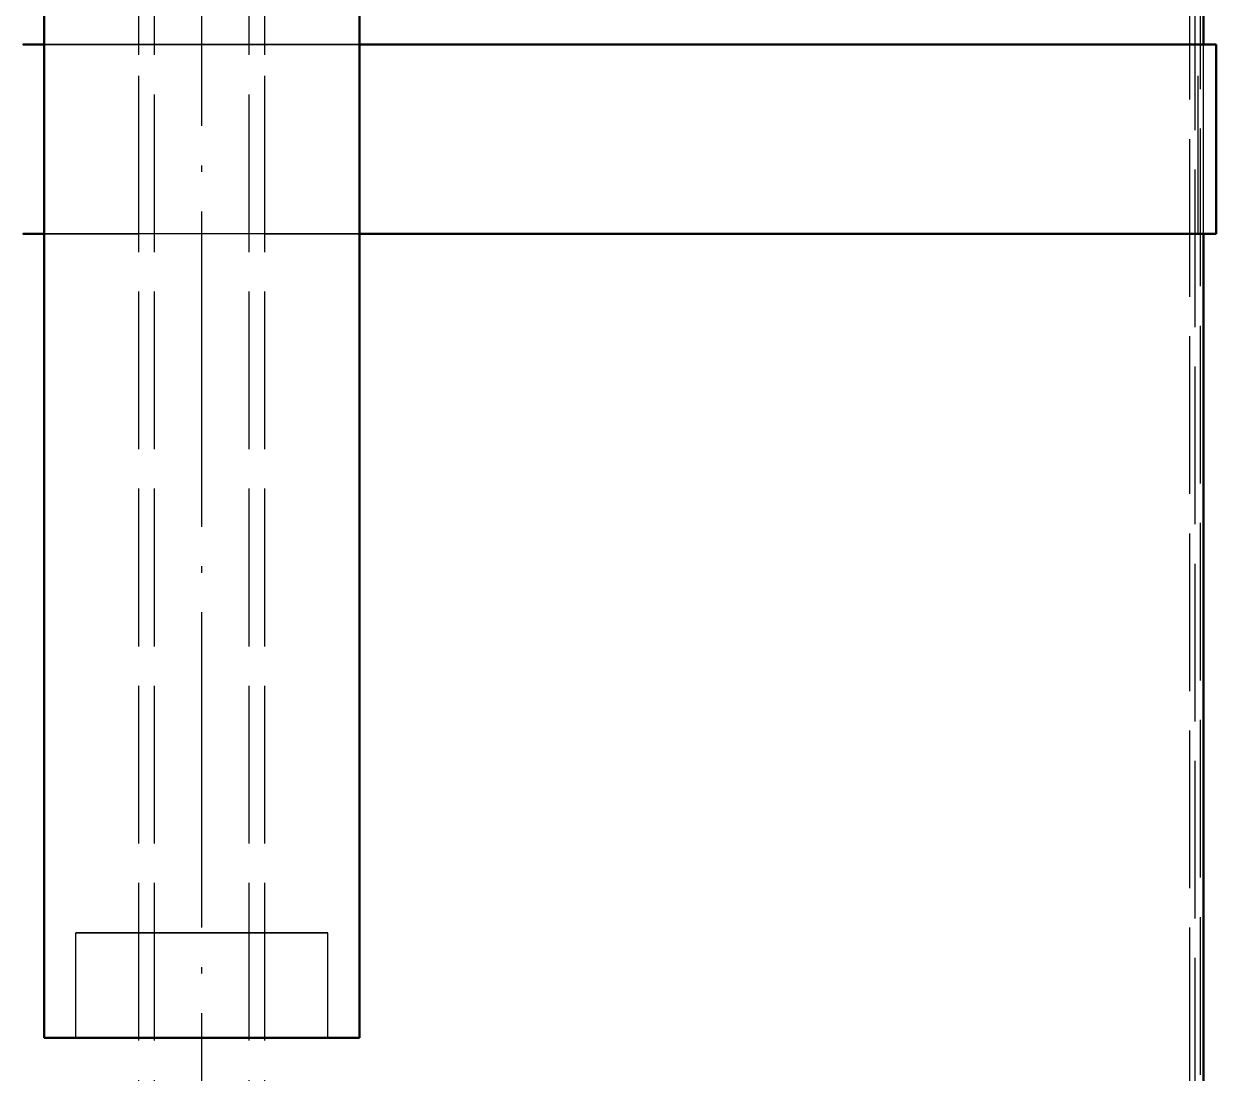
# Model space of a CAD drawing. Header units: millimetres. Extents: x 0 to 420, y 0 to 297.
# Drawn here: x 163.91 to 186.6, y 159.73 to 179.69 of the extents above; entities that cross this region are included whole.
import ezdxf

# ---------------------------------------------------------------- set-up
doc = ezdxf.new("R2010")
doc.units = ezdxf.units.MM
doc.linetypes.add('ISO02-TRAZOS', pattern=[3.75, 3, -0.75])
doc.linetypes.add('ISO04-TRAZO-PUNTO', pattern=[7.625, 6, -0.75, 0.125, -0.75])
for name, color, linetype, lineweight in [('01-VISIBLE', 7, 'CONTINUOUS', 50), ('02-OCULTA', 4, 'ISO02-TRAZOS', 25), ('03-EJE', 1, 'ISO04-TRAZO-PUNTO', 25)]:
    doc.layers.add(name, color=color, linetype=linetype, lineweight=lineweight)

msp = doc.modelspace()

# ---------------------------------------------------------------- linework, layer by layer
at = {"layer": '01-VISIBLE'}
for p, q in [((186.359, 179.3), (186.359, 232)), ((164.299, 160.4), (164.299, 198.4)), ((170.299, 160.4), (170.299, 198.4)), ((186.599, 175.7), (186.599, 179.3)), ((186.359, 137.2), (186.359, 175.7))]:
    msp.add_line(p, q, dxfattribs=at)
for points in [[(163.899, 179.3), (163.999, 179.3), (164.099, 179.3), (164.199, 179.3), (164.299, 179.3)], [(170.299, 179.3), (170.399, 179.3), (170.5, 179.3), (170.6, 179.3), (170.701, 179.3), (170.802, 179.3), (170.902, 179.3), (171.003, 179.3), (171.103, 179.3), (171.204, 179.3), (171.305, 179.3), (171.405, 179.3), (171.506, 179.3), (171.607, 179.3), (171.707, 179.3), (171.808, 179.3), (171.908, 179.3), (172.009, 179.3), (172.11, 179.3), (172.21, 179.3), (172.311, 179.3), (172.412, 179.3), (172.512, 179.3), (172.613, 179.3), (172.713, 179.3), (172.814, 179.3), (172.915, 179.3), (173.015, 179.3), (173.116, 179.3), (173.216, 179.3), (173.317, 179.3), (173.418, 179.3), (173.518, 179.3), (173.619, 179.3), (173.72, 179.3), (173.82, 179.3), (173.921, 179.3), (174.021, 179.3), (174.122, 179.3), (174.223, 179.3), (174.323, 179.3), (174.424, 179.3), (174.524, 179.3), (174.625, 179.3), (174.726, 179.3), (174.826, 179.3), (174.927, 179.3), (175.028, 179.3), (175.128, 179.3), (175.229, 179.3), (175.329, 179.3), (175.43, 179.3), (175.531, 179.3), (175.631, 179.3), (175.732, 179.3), (175.832, 179.3), (175.933, 179.3), (176.034, 179.3), (176.134, 179.3), (176.235, 179.3), (176.336, 179.3), (176.436, 179.3), (176.537, 179.3), (176.637, 179.3), (176.738, 179.3), (176.839, 179.3), (176.939, 179.3), (177.04, 179.3), (177.141, 179.3), (177.241, 179.3), (177.342, 179.3), (177.442, 179.3), (177.543, 179.3), (177.644, 179.3), (177.744, 179.3), (177.845, 179.3), (177.945, 179.3), (178.046, 179.3), (178.147, 179.3), (178.247, 179.3), (178.348, 179.3), (178.449, 179.3), (178.549, 179.3), (178.65, 179.3), (178.75, 179.3), (178.851, 179.3), (178.952, 179.3), (179.052, 179.3), (179.153, 179.3), (179.253, 179.3), (179.354, 179.3), (179.455, 179.3), (179.555, 179.3), (179.656, 179.3), (179.757, 179.3), (179.857, 179.3), (179.958, 179.3), (180.058, 179.3), (180.159, 179.3), (180.26, 179.3), (180.36, 179.3), (180.461, 179.3), (180.562, 179.3), (180.662, 179.3), (180.763, 179.3), (180.863, 179.3), (180.964, 179.3), (181.065, 179.3), (181.165, 179.3), (181.266, 179.3), (181.366, 179.3), (181.467, 179.3), (181.568, 179.3), (181.668, 179.3), (181.769, 179.3), (181.87, 179.3), (181.97, 179.3), (182.071, 179.3), (182.171, 179.3), (182.272, 179.3), (182.373, 179.3), (182.473, 179.3), (182.574, 179.3), (182.674, 179.3), (182.775, 179.3), (182.876, 179.3), (182.976, 179.3), (183.077, 179.3), (183.178, 179.3), (183.278, 179.3), (183.379, 179.3), (183.479, 179.3), (183.58, 179.3), (183.681, 179.3), (183.781, 179.3), (183.882, 179.3), (183.982, 179.3), (184.083, 179.3), (184.184, 179.3), (184.284, 179.3), (184.385, 179.3), (184.486, 179.3), (184.586, 179.3), (184.687, 179.3), (184.787, 179.3), (184.888, 179.3), (184.989, 179.3), (185.089, 179.3), (185.19, 179.3), (185.291, 179.3), (185.391, 179.3), (185.492, 179.3), (185.592, 179.3), (185.693, 179.3), (185.794, 179.3), (185.894, 179.3), (185.995, 179.3), (186.095, 179.3), (186.196, 179.3), (186.297, 179.3), (186.397, 179.3), (186.498, 179.3), (186.599, 179.3)], [(163.899, 175.7), (163.999, 175.7), (164.099, 175.7), (164.199, 175.7), (164.299, 175.7)], [(170.299, 175.7), (170.399, 175.7), (170.5, 175.7), (170.6, 175.7), (170.701, 175.7), (170.802, 175.7), (170.902, 175.7), (171.003, 175.7), (171.103, 175.7), (171.204, 175.7), (171.305, 175.7), (171.405, 175.7), (171.506, 175.7), (171.607, 175.7), (171.707, 175.7), (171.808, 175.7), (171.908, 175.7), (172.009, 175.7), (172.11, 175.7), (172.21, 175.7), (172.311, 175.7), (172.412, 175.7), (172.512, 175.7), (172.613, 175.7), (172.713, 175.7), (172.814, 175.7), (172.915, 175.7), (173.015, 175.7), (173.116, 175.7), (173.216, 175.7), (173.317, 175.7), (173.418, 175.7), (173.518, 175.7), (173.619, 175.7), (173.72, 175.7), (173.82, 175.7), (173.921, 175.7), (174.021, 175.7), (174.122, 175.7), (174.223, 175.7), (174.323, 175.7), (174.424, 175.7), (174.524, 175.7), (174.625, 175.7), (174.726, 175.7), (174.826, 175.7), (174.927, 175.7), (175.028, 175.7), (175.128, 175.7), (175.229, 175.7), (175.329, 175.7), (175.43, 175.7), (175.531, 175.7), (175.631, 175.7), (175.732, 175.7), (175.832, 175.7), (175.933, 175.7), (176.034, 175.7), (176.134, 175.7), (176.235, 175.7), (176.336, 175.7), (176.436, 175.7), (176.537, 175.7), (176.637, 175.7), (176.738, 175.7), (176.839, 175.7), (176.939, 175.7), (177.04, 175.7), (177.141, 175.7), (177.241, 175.7), (177.342, 175.7), (177.442, 175.7), (177.543, 175.7), (177.644, 175.7), (177.744, 175.7), (177.845, 175.7), (177.945, 175.7), (178.046, 175.7), (178.147, 175.7), (178.247, 175.7), (178.348, 175.7), (178.449, 175.7), (178.549, 175.7), (178.65, 175.7), (178.75, 175.7), (178.851, 175.7), (178.952, 175.7), (179.052, 175.7), (179.153, 175.7), (179.253, 175.7), (179.354, 175.7), (179.455, 175.7), (179.555, 175.7), (179.656, 175.7), (179.757, 175.7), (179.857, 175.7), (179.958, 175.7), (180.058, 175.7), (180.159, 175.7), (180.26, 175.7), (180.36, 175.7), (180.461, 175.7), (180.562, 175.7), (180.662, 175.7), (180.763, 175.7), (180.863, 175.7), (180.964, 175.7), (181.065, 175.7), (181.165, 175.7), (181.266, 175.7), (181.366, 175.7), (181.467, 175.7), (181.568, 175.7), (181.668, 175.7), (181.769, 175.7), (181.87, 175.7), (181.97, 175.7), (182.071, 175.7), (182.171, 175.7), (182.272, 175.7), (182.373, 175.7), (182.473, 175.7), (182.574, 175.7), (182.674, 175.7), (182.775, 175.7), (182.876, 175.7), (182.976, 175.7), (183.077, 175.7), (183.178, 175.7), (183.278, 175.7), (183.379, 175.7), (183.479, 175.7), (183.58, 175.7), (183.681, 175.7), (183.781, 175.7), (183.882, 175.7), (183.982, 175.7), (184.083, 175.7), (184.184, 175.7), (184.284, 175.7), (184.385, 175.7), (184.486, 175.7), (184.586, 175.7), (184.687, 175.7), (184.787, 175.7), (184.888, 175.7), (184.989, 175.7), (185.089, 175.7), (185.19, 175.7), (185.291, 175.7), (185.391, 175.7), (185.492, 175.7), (185.592, 175.7), (185.693, 175.7), (185.794, 175.7), (185.894, 175.7), (185.995, 175.7), (186.095, 175.7), (186.196, 175.7), (186.297, 175.7), (186.397, 175.7), (186.498, 175.7), (186.599, 175.7)], [(164.299, 160.4), (164.399, 160.4), (164.499, 160.4), (164.599, 160.4), (164.699, 160.4), (164.799, 160.4), (164.899, 160.4), (164.999, 160.4), (165.099, 160.4), (165.199, 160.4), (165.299, 160.4), (165.399, 160.4), (165.499, 160.4), (165.599, 160.4), (165.699, 160.4), (165.799, 160.4), (165.899, 160.4), (165.999, 160.4), (166.099, 160.4), (166.199, 160.4), (166.299, 160.4), (166.399, 160.4), (166.499, 160.4), (166.599, 160.4), (166.699, 160.4), (166.799, 160.4), (166.899, 160.4), (166.999, 160.4), (167.099, 160.4), (167.199, 160.4), (167.299, 160.4), (167.399, 160.4), (167.499, 160.4), (167.599, 160.4), (167.699, 160.4), (167.799, 160.4), (167.899, 160.4), (167.999, 160.4), (168.099, 160.4), (168.199, 160.4), (168.299, 160.4), (168.399, 160.4), (168.499, 160.4), (168.599, 160.4), (168.699, 160.4), (168.799, 160.4), (168.899, 160.4), (168.999, 160.4), (169.099, 160.4), (169.199, 160.4), (169.299, 160.4), (169.399, 160.4), (169.499, 160.4), (169.599, 160.4), (169.699, 160.4), (169.799, 160.4), (169.899, 160.4), (169.999, 160.4), (170.099, 160.4), (170.199, 160.4), (170.299, 160.4)]]:
    msp.add_lwpolyline(points, dxfattribs=at)
at = {"layer": '02-OCULTA'}
for p, q in [((166.099, 141.6), (166.099, 244.395)), ((166.399, 141.6), (166.399, 244.395)), ((168.199, 141.6), (168.199, 244.395)), ((168.499, 141.6), (168.499, 244.395)), ((186.099, 137), (186.099, 232.2)), ((186.199, 140.172), (186.199, 232)), ((186.199, 140.172), (186.199, 232)), ((186.299, 137.2), (186.299, 232)), ((186.359, 137.2), (186.359, 232)), ((166.099, 175.7), (166.099, 179.3)), ((166.099, 175.7), (166.099, 179.3)), ((168.499, 179.3), (166.099, 179.3)), ((166.099, 175.7), (166.099, 179.3)), ((166.099, 175.7), (166.099, 179.3)), ((168.499, 175.7), (168.499, 179.3)), ((168.499, 175.7), (168.499, 179.3)), ((168.499, 175.7), (168.499, 179.3)), ((168.499, 175.7), (168.499, 179.3)), ((186.259, 175.7), (186.259, 179.3)), ((186.359, 175.7), (186.359, 179.3)), ((168.499, 175.7), (166.099, 175.7)), ((164.899, 160.4), (164.899, 162.4)), ((169.699, 160.4), (169.699, 162.4))]:
    msp.add_line(p, q, dxfattribs=at)
for points in [[(167.299, 179.3), (167.198, 179.3), (167.098, 179.3), (166.998, 179.3), (166.897, 179.3), (166.797, 179.3), (166.697, 179.3), (166.596, 179.3), (166.496, 179.3), (166.396, 179.3), (166.295, 179.3), (166.195, 179.3), (166.095, 179.3), (165.994, 179.3), (165.894, 179.3), (165.794, 179.3), (165.693, 179.3), (165.593, 179.3), (165.493, 179.3), (165.393, 179.3), (165.292, 179.3), (165.192, 179.3), (165.092, 179.3), (164.991, 179.3), (164.891, 179.3), (164.791, 179.3), (164.69, 179.3), (164.59, 179.3), (164.49, 179.3), (164.389, 179.3), (164.289, 179.3), (164.189, 179.3), (164.088, 179.3), (163.988, 179.3), (163.888, 179.3)], [(163.891, 179.3), (163.991, 179.3), (164.092, 179.3), (164.192, 179.3), (164.292, 179.3), (164.393, 179.3), (164.493, 179.3), (164.593, 179.3), (164.694, 179.3), (164.794, 179.3), (164.894, 179.3), (164.995, 179.3), (165.095, 179.3), (165.195, 179.3), (165.296, 179.3), (165.396, 179.3), (165.497, 179.3), (165.597, 179.3), (165.697, 179.3), (165.798, 179.3), (165.898, 179.3), (165.998, 179.3), (166.099, 179.3)], [(167.299, 179.3), (167.199, 179.3), (167.099, 179.3), (166.999, 179.3), (166.899, 179.3), (166.799, 179.3), (166.699, 179.3), (166.599, 179.3), (166.499, 179.3), (166.399, 179.3), (166.299, 179.3), (166.199, 179.3), (166.099, 179.3), (165.999, 179.3), (165.899, 179.3), (165.799, 179.3), (165.699, 179.3), (165.599, 179.3), (165.499, 179.3), (165.399, 179.3), (165.299, 179.3), (165.199, 179.3), (165.099, 179.3), (164.999, 179.3), (164.899, 179.3), (164.799, 179.3), (164.699, 179.3), (164.599, 179.3), (164.499, 179.3), (164.399, 179.3), (164.299, 179.3), (164.199, 179.3), (164.099, 179.3), (163.999, 179.3), (163.899, 179.3)], [(164.299, 179.3), (164.404, 179.3), (164.51, 179.3), (164.616, 179.3), (164.722, 179.3), (164.828, 179.3), (164.934, 179.3), (165.04, 179.3), (165.146, 179.3), (165.251, 179.3), (165.357, 179.3), (165.463, 179.3), (165.569, 179.3), (165.675, 179.3), (165.781, 179.3), (165.887, 179.3), (165.993, 179.3), (166.099, 179.3)], [(166.099, 179.3), (166.199, 179.3), (166.299, 179.3), (166.399, 179.3), (166.499, 179.3), (166.599, 179.3), (166.699, 179.3), (166.799, 179.3), (166.899, 179.3), (166.999, 179.3), (167.099, 179.3), (167.199, 179.3), (167.299, 179.3), (167.399, 179.3), (167.499, 179.3), (167.599, 179.3), (167.699, 179.3), (167.799, 179.3), (167.899, 179.3), (167.999, 179.3), (168.099, 179.3), (168.199, 179.3), (168.299, 179.3), (168.399, 179.3), (168.499, 179.3)], [(186.599, 179.3), (186.498, 179.3), (186.398, 179.3), (186.297, 179.3), (186.196, 179.3), (186.096, 179.3), (185.995, 179.3), (185.895, 179.3), (185.794, 179.3), (185.694, 179.3), (185.593, 179.3), (185.493, 179.3), (185.392, 179.3), (185.292, 179.3), (185.191, 179.3), (185.091, 179.3), (184.99, 179.3), (184.89, 179.3), (184.789, 179.3), (184.689, 179.3), (184.588, 179.3), (184.488, 179.3), (184.387, 179.3), (184.287, 179.3), (184.186, 179.3), (184.086, 179.3), (183.985, 179.3), (183.884, 179.3), (183.784, 179.3), (183.683, 179.3), (183.583, 179.3), (183.482, 179.3), (183.382, 179.3), (183.281, 179.3), (183.181, 179.3), (183.08, 179.3), (182.98, 179.3), (182.879, 179.3), (182.779, 179.3), (182.678, 179.3), (182.578, 179.3), (182.477, 179.3), (182.377, 179.3), (182.276, 179.3), (182.176, 179.3), (182.075, 179.3), (181.975, 179.3), (181.874, 179.3), (181.774, 179.3), (181.673, 179.3), (181.573, 179.3), (181.472, 179.3), (181.371, 179.3), (181.271, 179.3), (181.17, 179.3), (181.07, 179.3), (180.969, 179.3), (180.869, 179.3), (180.768, 179.3), (180.668, 179.3), (180.567, 179.3), (180.467, 179.3), (180.366, 179.3), (180.266, 179.3), (180.165, 179.3), (180.065, 179.3), (179.964, 179.3), (179.864, 179.3), (179.763, 179.3), (179.663, 179.3), (179.562, 179.3), (179.462, 179.3), (179.361, 179.3), (179.261, 179.3), (179.16, 179.3), (179.059, 179.3), (178.959, 179.3), (178.858, 179.3), (178.758, 179.3), (178.657, 179.3), (178.557, 179.3), (178.456, 179.3), (178.356, 179.3), (178.255, 179.3), (178.155, 179.3), (178.054, 179.3), (177.954, 179.3), (177.853, 179.3), (177.753, 179.3), (177.652, 179.3), (177.552, 179.3), (177.451, 179.3), (177.351, 179.3), (177.25, 179.3), (177.15, 179.3), (177.049, 179.3), (176.949, 179.3), (176.848, 179.3), (176.748, 179.3), (176.647, 179.3), (176.546, 179.3), (176.446, 179.3), (176.345, 179.3), (176.245, 179.3), (176.144, 179.3), (176.044, 179.3), (175.943, 179.3), (175.843, 179.3), (175.742, 179.3), (175.642, 179.3), (175.541, 179.3), (175.441, 179.3), (175.34, 179.3), (175.24, 179.3), (175.139, 179.3), (175.039, 179.3), (174.938, 179.3), (174.838, 179.3), (174.737, 179.3), (174.637, 179.3), (174.536, 179.3), (174.436, 179.3), (174.335, 179.3), (174.234, 179.3), (174.134, 179.3), (174.033, 179.3), (173.933, 179.3), (173.832, 179.3), (173.732, 179.3), (173.631, 179.3), (173.531, 179.3), (173.43, 179.3), (173.33, 179.3), (173.229, 179.3), (173.129, 179.3), (173.028, 179.3), (172.928, 179.3), (172.827, 179.3), (172.727, 179.3), (172.626, 179.3), (172.526, 179.3), (172.425, 179.3), (172.325, 179.3), (172.224, 179.3), (172.124, 179.3), (172.023, 179.3), (171.923, 179.3), (171.822, 179.3), (171.721, 179.3), (171.621, 179.3), (171.52, 179.3), (171.42, 179.3), (171.319, 179.3), (171.219, 179.3), (171.118, 179.3), (171.018, 179.3), (170.917, 179.3), (170.817, 179.3), (170.716, 179.3), (170.616, 179.3), (170.515, 179.3), (170.415, 179.3), (170.314, 179.3), (170.214, 179.3), (170.113, 179.3), (170.013, 179.3), (169.912, 179.3), (169.812, 179.3), (169.711, 179.3), (169.611, 179.3), (169.51, 179.3), (169.409, 179.3), (169.309, 179.3), (169.208, 179.3), (169.108, 179.3), (169.007, 179.3), (168.907, 179.3), (168.806, 179.3), (168.706, 179.3), (168.605, 179.3), (168.505, 179.3), (168.404, 179.3), (168.304, 179.3), (168.203, 179.3), (168.103, 179.3), (168.002, 179.3), (167.902, 179.3), (167.801, 179.3), (167.701, 179.3), (167.6, 179.3), (167.5, 179.3), (167.399, 179.3), (167.299, 179.3)], [(186.259, 179.3), (186.158, 179.3), (186.058, 179.3), (185.958, 179.3), (185.857, 179.3), (185.757, 179.3), (185.657, 179.3), (185.556, 179.3), (185.456, 179.3), (185.356, 179.3), (185.255, 179.3), (185.155, 179.3), (185.055, 179.3), (184.954, 179.3), (184.854, 179.3), (184.754, 179.3), (184.653, 179.3), (184.553, 179.3), (184.453, 179.3), (184.353, 179.3), (184.252, 179.3), (184.152, 179.3), (184.052, 179.3), (183.951, 179.3), (183.851, 179.3), (183.751, 179.3), (183.65, 179.3), (183.55, 179.3), (183.45, 179.3), (183.349, 179.3), (183.249, 179.3), (183.149, 179.3), (183.048, 179.3), (182.948, 179.3), (182.848, 179.3), (182.747, 179.3), (182.647, 179.3), (182.547, 179.3), (182.446, 179.3), (182.346, 179.3), (182.246, 179.3), (182.146, 179.3), (182.045, 179.3), (181.945, 179.3), (181.845, 179.3), (181.744, 179.3), (181.644, 179.3), (181.544, 179.3), (181.443, 179.3), (181.343, 179.3), (181.243, 179.3), (181.142, 179.3), (181.042, 179.3), (180.942, 179.3), (180.841, 179.3), (180.741, 179.3), (180.641, 179.3), (180.54, 179.3), (180.44, 179.3), (180.34, 179.3), (180.239, 179.3), (180.139, 179.3), (180.039, 179.3), (179.939, 179.3), (179.838, 179.3), (179.738, 179.3), (179.638, 179.3), (179.537, 179.3), (179.437, 179.3), (179.337, 179.3), (179.236, 179.3), (179.136, 179.3), (179.036, 179.3), (178.935, 179.3), (178.835, 179.3), (178.735, 179.3), (178.634, 179.3), (178.534, 179.3), (178.434, 179.3), (178.333, 179.3), (178.233, 179.3), (178.133, 179.3), (178.033, 179.3), (177.932, 179.3), (177.832, 179.3), (177.732, 179.3), (177.631, 179.3), (177.531, 179.3), (177.431, 179.3), (177.33, 179.3), (177.23, 179.3), (177.13, 179.3), (177.029, 179.3), (176.929, 179.3), (176.829, 179.3), (176.728, 179.3), (176.628, 179.3), (176.528, 179.3), (176.427, 179.3), (176.327, 179.3), (176.227, 179.3), (176.126, 179.3), (176.026, 179.3), (175.926, 179.3), (175.826, 179.3), (175.725, 179.3), (175.625, 179.3), (175.525, 179.3), (175.424, 179.3), (175.324, 179.3), (175.224, 179.3), (175.123, 179.3), (175.023, 179.3), (174.923, 179.3), (174.822, 179.3), (174.722, 179.3), (174.622, 179.3), (174.521, 179.3), (174.421, 179.3), (174.321, 179.3), (174.22, 179.3), (174.12, 179.3), (174.02, 179.3), (173.919, 179.3), (173.819, 179.3), (173.719, 179.3), (173.619, 179.3), (173.518, 179.3), (173.418, 179.3), (173.318, 179.3), (173.217, 179.3), (173.117, 179.3), (173.017, 179.3), (172.916, 179.3), (172.816, 179.3), (172.716, 179.3), (172.615, 179.3), (172.515, 179.3), (172.415, 179.3), (172.314, 179.3), (172.214, 179.3), (172.114, 179.3), (172.013, 179.3), (171.913, 179.3), (171.813, 179.3), (171.713, 179.3), (171.612, 179.3), (171.512, 179.3), (171.412, 179.3), (171.311, 179.3), (171.211, 179.3), (171.111, 179.3), (171.01, 179.3), (170.91, 179.3), (170.81, 179.3), (170.709, 179.3), (170.609, 179.3), (170.509, 179.3), (170.408, 179.3), (170.308, 179.3), (170.208, 179.3), (170.107, 179.3), (170.007, 179.3), (169.907, 179.3), (169.806, 179.3), (169.706, 179.3), (169.606, 179.3), (169.506, 179.3), (169.405, 179.3), (169.305, 179.3), (169.205, 179.3), (169.104, 179.3), (169.004, 179.3), (168.904, 179.3), (168.803, 179.3), (168.703, 179.3), (168.603, 179.3), (168.502, 179.3), (168.402, 179.3), (168.302, 179.3), (168.201, 179.3), (168.101, 179.3), (168.001, 179.3), (167.9, 179.3), (167.8, 179.3), (167.7, 179.3), (167.599, 179.3), (167.499, 179.3), (167.399, 179.3), (167.299, 179.3)], [(168.499, 179.3), (168.604, 179.3), (168.71, 179.3), (168.816, 179.3), (168.922, 179.3), (169.028, 179.3), (169.134, 179.3), (169.24, 179.3), (169.346, 179.3), (169.451, 179.3), (169.557, 179.3), (169.663, 179.3), (169.769, 179.3), (169.875, 179.3), (169.981, 179.3), (170.087, 179.3), (170.193, 179.3), (170.299, 179.3)], [(168.499, 179.3), (168.599, 179.3), (168.699, 179.3), (168.8, 179.3), (168.9, 179.3), (169, 179.3), (169.101, 179.3), (169.201, 179.3), (169.301, 179.3), (169.402, 179.3), (169.502, 179.3), (169.602, 179.3), (169.703, 179.3), (169.803, 179.3), (169.903, 179.3), (170.004, 179.3), (170.104, 179.3), (170.204, 179.3), (170.305, 179.3), (170.405, 179.3), (170.505, 179.3), (170.606, 179.3), (170.706, 179.3), (170.806, 179.3), (170.907, 179.3), (171.007, 179.3), (171.107, 179.3), (171.208, 179.3), (171.308, 179.3), (171.408, 179.3), (171.509, 179.3), (171.609, 179.3), (171.709, 179.3), (171.81, 179.3), (171.91, 179.3), (172.01, 179.3), (172.111, 179.3), (172.211, 179.3), (172.311, 179.3), (172.412, 179.3), (172.512, 179.3), (172.612, 179.3), (172.713, 179.3), (172.813, 179.3), (172.913, 179.3), (173.014, 179.3), (173.114, 179.3), (173.214, 179.3), (173.315, 179.3), (173.415, 179.3), (173.515, 179.3), (173.616, 179.3), (173.716, 179.3), (173.817, 179.3), (173.917, 179.3), (174.017, 179.3), (174.118, 179.3), (174.218, 179.3), (174.318, 179.3), (174.419, 179.3), (174.519, 179.3), (174.619, 179.3), (174.72, 179.3), (174.82, 179.3), (174.92, 179.3), (175.021, 179.3), (175.121, 179.3), (175.221, 179.3), (175.322, 179.3), (175.422, 179.3), (175.522, 179.3), (175.623, 179.3), (175.723, 179.3), (175.823, 179.3), (175.924, 179.3), (176.024, 179.3), (176.124, 179.3), (176.225, 179.3), (176.325, 179.3), (176.425, 179.3), (176.526, 179.3), (176.626, 179.3), (176.726, 179.3), (176.827, 179.3), (176.927, 179.3), (177.027, 179.3), (177.128, 179.3), (177.228, 179.3), (177.328, 179.3), (177.429, 179.3), (177.529, 179.3), (177.629, 179.3), (177.73, 179.3), (177.83, 179.3), (177.93, 179.3), (178.031, 179.3), (178.131, 179.3), (178.231, 179.3), (178.332, 179.3), (178.432, 179.3), (178.532, 179.3), (178.633, 179.3), (178.733, 179.3), (178.833, 179.3), (178.934, 179.3), (179.034, 179.3), (179.134, 179.3), (179.235, 179.3), (179.335, 179.3), (179.435, 179.3), (179.536, 179.3), (179.636, 179.3), (179.737, 179.3), (179.837, 179.3), (179.937, 179.3), (180.038, 179.3), (180.138, 179.3), (180.238, 179.3), (180.339, 179.3), (180.439, 179.3), (180.539, 179.3), (180.64, 179.3), (180.74, 179.3), (180.84, 179.3), (180.941, 179.3), (181.041, 179.3), (181.141, 179.3), (181.242, 179.3), (181.342, 179.3), (181.442, 179.3), (181.543, 179.3), (181.643, 179.3), (181.743, 179.3), (181.844, 179.3), (181.944, 179.3), (182.044, 179.3), (182.145, 179.3), (182.245, 179.3), (182.345, 179.3), (182.446, 179.3), (182.546, 179.3), (182.646, 179.3), (182.747, 179.3), (182.847, 179.3), (182.947, 179.3), (183.048, 179.3), (183.148, 179.3), (183.248, 179.3), (183.349, 179.3), (183.449, 179.3), (183.549, 179.3), (183.65, 179.3), (183.75, 179.3), (183.85, 179.3), (183.951, 179.3), (184.051, 179.3), (184.151, 179.3), (184.252, 179.3), (184.352, 179.3), (184.452, 179.3), (184.553, 179.3), (184.653, 179.3), (184.753, 179.3), (184.854, 179.3), (184.954, 179.3), (185.054, 179.3), (185.155, 179.3), (185.255, 179.3), (185.355, 179.3), (185.456, 179.3), (185.556, 179.3), (185.657, 179.3), (185.757, 179.3), (185.857, 179.3), (185.958, 179.3), (186.058, 179.3), (186.158, 179.3), (186.259, 179.3)], [(167.299, 175.7), (167.198, 175.7), (167.098, 175.7), (166.998, 175.7), (166.897, 175.7), (166.797, 175.7), (166.697, 175.7), (166.596, 175.7), (166.496, 175.7), (166.396, 175.7), (166.295, 175.7), (166.195, 175.7), (166.095, 175.7), (165.994, 175.7), (165.894, 175.7), (165.794, 175.7), (165.693, 175.7), (165.593, 175.7), (165.493, 175.7), (165.393, 175.7), (165.292, 175.7), (165.192, 175.7), (165.092, 175.7), (164.991, 175.7), (164.891, 175.7), (164.791, 175.7), (164.69, 175.7), (164.59, 175.7), (164.49, 175.7), (164.389, 175.7), (164.289, 175.7), (164.189, 175.7), (164.088, 175.7), (163.988, 175.7), (163.888, 175.7)], [(163.891, 175.7), (163.991, 175.7), (164.092, 175.7), (164.192, 175.7), (164.292, 175.7), (164.393, 175.7), (164.493, 175.7), (164.593, 175.7), (164.694, 175.7), (164.794, 175.7), (164.894, 175.7), (164.995, 175.7), (165.095, 175.7), (165.195, 175.7), (165.296, 175.7), (165.396, 175.7), (165.497, 175.7), (165.597, 175.7), (165.697, 175.7), (165.798, 175.7), (165.898, 175.7), (165.998, 175.7), (166.099, 175.7)], [(167.299, 175.7), (167.199, 175.7), (167.099, 175.7), (166.999, 175.7), (166.899, 175.7), (166.799, 175.7), (166.699, 175.7), (166.599, 175.7), (166.499, 175.7), (166.399, 175.7), (166.299, 175.7), (166.199, 175.7), (166.099, 175.7), (165.999, 175.7), (165.899, 175.7), (165.799, 175.7), (165.699, 175.7), (165.599, 175.7), (165.499, 175.7), (165.399, 175.7), (165.299, 175.7), (165.199, 175.7), (165.099, 175.7), (164.999, 175.7), (164.899, 175.7), (164.799, 175.7), (164.699, 175.7), (164.599, 175.7), (164.499, 175.7), (164.399, 175.7), (164.299, 175.7), (164.199, 175.7), (164.099, 175.7), (163.999, 175.7), (163.899, 175.7)], [(164.299, 175.7), (164.404, 175.7), (164.51, 175.7), (164.616, 175.7), (164.722, 175.7), (164.828, 175.7), (164.934, 175.7), (165.04, 175.7), (165.146, 175.7), (165.251, 175.7), (165.357, 175.7), (165.463, 175.7), (165.569, 175.7), (165.675, 175.7), (165.781, 175.7), (165.887, 175.7), (165.993, 175.7), (166.099, 175.7)], [(168.499, 175.7), (168.399, 175.7), (168.299, 175.7), (168.199, 175.7), (168.099, 175.7), (167.999, 175.7), (167.899, 175.7), (167.799, 175.7), (167.699, 175.7), (167.599, 175.7), (167.499, 175.7), (167.399, 175.7), (167.299, 175.7), (167.199, 175.7), (167.099, 175.7), (166.999, 175.7), (166.899, 175.7), (166.799, 175.7), (166.699, 175.7), (166.599, 175.7), (166.499, 175.7), (166.399, 175.7), (166.299, 175.7), (166.199, 175.7), (166.099, 175.7)], [(186.599, 175.7), (186.498, 175.7), (186.398, 175.7), (186.297, 175.7), (186.196, 175.7), (186.096, 175.7), (185.995, 175.7), (185.895, 175.7), (185.794, 175.7), (185.694, 175.7), (185.593, 175.7), (185.493, 175.7), (185.392, 175.7), (185.292, 175.7), (185.191, 175.7), (185.091, 175.7), (184.99, 175.7), (184.89, 175.7), (184.789, 175.7), (184.689, 175.7), (184.588, 175.7), (184.488, 175.7), (184.387, 175.7), (184.287, 175.7), (184.186, 175.7), (184.086, 175.7), (183.985, 175.7), (183.884, 175.7), (183.784, 175.7), (183.683, 175.7), (183.583, 175.7), (183.482, 175.7), (183.382, 175.7), (183.281, 175.7), (183.181, 175.7), (183.08, 175.7), (182.98, 175.7), (182.879, 175.7), (182.779, 175.7), (182.678, 175.7), (182.578, 175.7), (182.477, 175.7), (182.377, 175.7), (182.276, 175.7), (182.176, 175.7), (182.075, 175.7), (181.975, 175.7), (181.874, 175.7), (181.774, 175.7), (181.673, 175.7), (181.573, 175.7), (181.472, 175.7), (181.371, 175.7), (181.271, 175.7), (181.17, 175.7), (181.07, 175.7), (180.969, 175.7), (180.869, 175.7), (180.768, 175.7), (180.668, 175.7), (180.567, 175.7), (180.467, 175.7), (180.366, 175.7), (180.266, 175.7), (180.165, 175.7), (180.065, 175.7), (179.964, 175.7), (179.864, 175.7), (179.763, 175.7), (179.663, 175.7), (179.562, 175.7), (179.462, 175.7), (179.361, 175.7), (179.261, 175.7), (179.16, 175.7), (179.059, 175.7), (178.959, 175.7), (178.858, 175.7), (178.758, 175.7), (178.657, 175.7), (178.557, 175.7), (178.456, 175.7), (178.356, 175.7), (178.255, 175.7), (178.155, 175.7), (178.054, 175.7), (177.954, 175.7), (177.853, 175.7), (177.753, 175.7), (177.652, 175.7), (177.552, 175.7), (177.451, 175.7), (177.351, 175.7), (177.25, 175.7), (177.15, 175.7), (177.049, 175.7), (176.949, 175.7), (176.848, 175.7), (176.748, 175.7), (176.647, 175.7), (176.546, 175.7), (176.446, 175.7), (176.345, 175.7), (176.245, 175.7), (176.144, 175.7), (176.044, 175.7), (175.943, 175.7), (175.843, 175.7), (175.742, 175.7), (175.642, 175.7), (175.541, 175.7), (175.441, 175.7), (175.34, 175.7), (175.24, 175.7), (175.139, 175.7), (175.039, 175.7), (174.938, 175.7), (174.838, 175.7), (174.737, 175.7), (174.637, 175.7), (174.536, 175.7), (174.436, 175.7), (174.335, 175.7), (174.234, 175.7), (174.134, 175.7), (174.033, 175.7), (173.933, 175.7), (173.832, 175.7), (173.732, 175.7), (173.631, 175.7), (173.531, 175.7), (173.43, 175.7), (173.33, 175.7), (173.229, 175.7), (173.129, 175.7), (173.028, 175.7), (172.928, 175.7), (172.827, 175.7), (172.727, 175.7), (172.626, 175.7), (172.526, 175.7), (172.425, 175.7), (172.325, 175.7), (172.224, 175.7), (172.124, 175.7), (172.023, 175.7), (171.923, 175.7), (171.822, 175.7), (171.721, 175.7), (171.621, 175.7), (171.52, 175.7), (171.42, 175.7), (171.319, 175.7), (171.219, 175.7), (171.118, 175.7), (171.018, 175.7), (170.917, 175.7), (170.817, 175.7), (170.716, 175.7), (170.616, 175.7), (170.515, 175.7), (170.415, 175.7), (170.314, 175.7), (170.214, 175.7), (170.113, 175.7), (170.013, 175.7), (169.912, 175.7), (169.812, 175.7), (169.711, 175.7), (169.611, 175.7), (169.51, 175.7), (169.409, 175.7), (169.309, 175.7), (169.208, 175.7), (169.108, 175.7), (169.007, 175.7), (168.907, 175.7), (168.806, 175.7), (168.706, 175.7), (168.605, 175.7), (168.505, 175.7), (168.404, 175.7), (168.304, 175.7), (168.203, 175.7), (168.103, 175.7), (168.002, 175.7), (167.902, 175.7), (167.801, 175.7), (167.701, 175.7), (167.6, 175.7), (167.5, 175.7), (167.399, 175.7), (167.299, 175.7)], [(186.259, 175.7), (186.158, 175.7), (186.058, 175.7), (185.958, 175.7), (185.857, 175.7), (185.757, 175.7), (185.657, 175.7), (185.556, 175.7), (185.456, 175.7), (185.356, 175.7), (185.255, 175.7), (185.155, 175.7), (185.055, 175.7), (184.954, 175.7), (184.854, 175.7), (184.754, 175.7), (184.653, 175.7), (184.553, 175.7), (184.453, 175.7), (184.353, 175.7), (184.252, 175.7), (184.152, 175.7), (184.052, 175.7), (183.951, 175.7), (183.851, 175.7), (183.751, 175.7), (183.65, 175.7), (183.55, 175.7), (183.45, 175.7), (183.349, 175.7), (183.249, 175.7), (183.149, 175.7), (183.048, 175.7), (182.948, 175.7), (182.848, 175.7), (182.747, 175.7), (182.647, 175.7), (182.547, 175.7), (182.446, 175.7), (182.346, 175.7), (182.246, 175.7), (182.146, 175.7), (182.045, 175.7), (181.945, 175.7), (181.845, 175.7), (181.744, 175.7), (181.644, 175.7), (181.544, 175.7), (181.443, 175.7), (181.343, 175.7), (181.243, 175.7), (181.142, 175.7), (181.042, 175.7), (180.942, 175.7), (180.841, 175.7), (180.741, 175.7), (180.641, 175.7), (180.54, 175.7), (180.44, 175.7), (180.34, 175.7), (180.239, 175.7), (180.139, 175.7), (180.039, 175.7), (179.939, 175.7), (179.838, 175.7), (179.738, 175.7), (179.638, 175.7), (179.537, 175.7), (179.437, 175.7), (179.337, 175.7), (179.236, 175.7), (179.136, 175.7), (179.036, 175.7), (178.935, 175.7), (178.835, 175.7), (178.735, 175.7), (178.634, 175.7), (178.534, 175.7), (178.434, 175.7), (178.333, 175.7), (178.233, 175.7), (178.133, 175.7), (178.033, 175.7), (177.932, 175.7), (177.832, 175.7), (177.732, 175.7), (177.631, 175.7), (177.531, 175.7), (177.431, 175.7), (177.33, 175.7), (177.23, 175.7), (177.13, 175.7), (177.029, 175.7), (176.929, 175.7), (176.829, 175.7), (176.728, 175.7), (176.628, 175.7), (176.528, 175.7), (176.427, 175.7), (176.327, 175.7), (176.227, 175.7), (176.126, 175.7), (176.026, 175.7), (175.926, 175.7), (175.826, 175.7), (175.725, 175.7), (175.625, 175.7), (175.525, 175.7), (175.424, 175.7), (175.324, 175.7), (175.224, 175.7), (175.123, 175.7), (175.023, 175.7), (174.923, 175.7), (174.822, 175.7), (174.722, 175.7), (174.622, 175.7), (174.521, 175.7), (174.421, 175.7), (174.321, 175.7), (174.22, 175.7), (174.12, 175.7), (174.02, 175.7), (173.919, 175.7), (173.819, 175.7), (173.719, 175.7), (173.619, 175.7), (173.518, 175.7), (173.418, 175.7), (173.318, 175.7), (173.217, 175.7), (173.117, 175.7), (173.017, 175.7), (172.916, 175.7), (172.816, 175.7), (172.716, 175.7), (172.615, 175.7), (172.515, 175.7), (172.415, 175.7), (172.314, 175.7), (172.214, 175.7), (172.114, 175.7), (172.013, 175.7), (171.913, 175.7), (171.813, 175.7), (171.713, 175.7), (171.612, 175.7), (171.512, 175.7), (171.412, 175.7), (171.311, 175.7), (171.211, 175.7), (171.111, 175.7), (171.01, 175.7), (170.91, 175.7), (170.81, 175.7), (170.709, 175.7), (170.609, 175.7), (170.509, 175.7), (170.408, 175.7), (170.308, 175.7), (170.208, 175.7), (170.107, 175.7), (170.007, 175.7), (169.907, 175.7), (169.806, 175.7), (169.706, 175.7), (169.606, 175.7), (169.506, 175.7), (169.405, 175.7), (169.305, 175.7), (169.205, 175.7), (169.104, 175.7), (169.004, 175.7), (168.904, 175.7), (168.803, 175.7), (168.703, 175.7), (168.603, 175.7), (168.502, 175.7), (168.402, 175.7), (168.302, 175.7), (168.201, 175.7), (168.101, 175.7), (168.001, 175.7), (167.9, 175.7), (167.8, 175.7), (167.7, 175.7), (167.599, 175.7), (167.499, 175.7), (167.399, 175.7), (167.299, 175.7)], [(168.499, 175.7), (168.604, 175.7), (168.71, 175.7), (168.816, 175.7), (168.922, 175.7), (169.028, 175.7), (169.134, 175.7), (169.24, 175.7), (169.346, 175.7), (169.451, 175.7), (169.557, 175.7), (169.663, 175.7), (169.769, 175.7), (169.875, 175.7), (169.981, 175.7), (170.087, 175.7), (170.193, 175.7), (170.299, 175.7)], [(168.499, 175.7), (168.599, 175.7), (168.699, 175.7), (168.8, 175.7), (168.9, 175.7), (169, 175.7), (169.101, 175.7), (169.201, 175.7), (169.301, 175.7), (169.402, 175.7), (169.502, 175.7), (169.602, 175.7), (169.703, 175.7), (169.803, 175.7), (169.903, 175.7), (170.004, 175.7), (170.104, 175.7), (170.204, 175.7), (170.305, 175.7), (170.405, 175.7), (170.505, 175.7), (170.606, 175.7), (170.706, 175.7), (170.806, 175.7), (170.907, 175.7), (171.007, 175.7), (171.107, 175.7), (171.208, 175.7), (171.308, 175.7), (171.408, 175.7), (171.509, 175.7), (171.609, 175.7), (171.709, 175.7), (171.81, 175.7), (171.91, 175.7), (172.01, 175.7), (172.111, 175.7), (172.211, 175.7), (172.311, 175.7), (172.412, 175.7), (172.512, 175.7), (172.612, 175.7), (172.713, 175.7), (172.813, 175.7), (172.913, 175.7), (173.014, 175.7), (173.114, 175.7), (173.214, 175.7), (173.315, 175.7), (173.415, 175.7), (173.515, 175.7), (173.616, 175.7), (173.716, 175.7), (173.817, 175.7), (173.917, 175.7), (174.017, 175.7), (174.118, 175.7), (174.218, 175.7), (174.318, 175.7), (174.419, 175.7), (174.519, 175.7), (174.619, 175.7), (174.72, 175.7), (174.82, 175.7), (174.92, 175.7), (175.021, 175.7), (175.121, 175.7), (175.221, 175.7), (175.322, 175.7), (175.422, 175.7), (175.522, 175.7), (175.623, 175.7), (175.723, 175.7), (175.823, 175.7), (175.924, 175.7), (176.024, 175.7), (176.124, 175.7), (176.225, 175.7), (176.325, 175.7), (176.425, 175.7), (176.526, 175.7), (176.626, 175.7), (176.726, 175.7), (176.827, 175.7), (176.927, 175.7), (177.027, 175.7), (177.128, 175.7), (177.228, 175.7), (177.328, 175.7), (177.429, 175.7), (177.529, 175.7), (177.629, 175.7), (177.73, 175.7), (177.83, 175.7), (177.93, 175.7), (178.031, 175.7), (178.131, 175.7), (178.231, 175.7), (178.332, 175.7), (178.432, 175.7), (178.532, 175.7), (178.633, 175.7), (178.733, 175.7), (178.833, 175.7), (178.934, 175.7), (179.034, 175.7), (179.134, 175.7), (179.235, 175.7), (179.335, 175.7), (179.435, 175.7), (179.536, 175.7), (179.636, 175.7), (179.737, 175.7), (179.837, 175.7), (179.937, 175.7), (180.038, 175.7), (180.138, 175.7), (180.238, 175.7), (180.339, 175.7), (180.439, 175.7), (180.539, 175.7), (180.64, 175.7), (180.74, 175.7), (180.84, 175.7), (180.941, 175.7), (181.041, 175.7), (181.141, 175.7), (181.242, 175.7), (181.342, 175.7), (181.442, 175.7), (181.543, 175.7), (181.643, 175.7), (181.743, 175.7), (181.844, 175.7), (181.944, 175.7), (182.044, 175.7), (182.145, 175.7), (182.245, 175.7), (182.345, 175.7), (182.446, 175.7), (182.546, 175.7), (182.646, 175.7), (182.747, 175.7), (182.847, 175.7), (182.947, 175.7), (183.048, 175.7), (183.148, 175.7), (183.248, 175.7), (183.349, 175.7), (183.449, 175.7), (183.549, 175.7), (183.65, 175.7), (183.75, 175.7), (183.85, 175.7), (183.951, 175.7), (184.051, 175.7), (184.151, 175.7), (184.252, 175.7), (184.352, 175.7), (184.452, 175.7), (184.553, 175.7), (184.653, 175.7), (184.753, 175.7), (184.854, 175.7), (184.954, 175.7), (185.054, 175.7), (185.155, 175.7), (185.255, 175.7), (185.355, 175.7), (185.456, 175.7), (185.556, 175.7), (185.657, 175.7), (185.757, 175.7), (185.857, 175.7), (185.958, 175.7), (186.058, 175.7), (186.158, 175.7), (186.259, 175.7)], [(167.299, 162.4), (167.199, 162.4), (167.099, 162.4), (166.999, 162.4), (166.899, 162.4), (166.799, 162.4), (166.699, 162.4), (166.599, 162.4), (166.499, 162.4), (166.399, 162.4), (166.299, 162.4), (166.199, 162.4), (166.099, 162.4), (165.999, 162.4), (165.899, 162.4), (165.799, 162.4), (165.699, 162.4), (165.599, 162.4), (165.499, 162.4), (165.399, 162.4), (165.299, 162.4), (165.199, 162.4), (165.099, 162.4), (164.999, 162.4), (164.899, 162.4)], [(164.899, 162.4), (164.999, 162.4), (165.099, 162.4), (165.199, 162.4), (165.299, 162.4), (165.399, 162.4), (165.499, 162.4), (165.599, 162.4), (165.699, 162.4), (165.799, 162.4), (165.899, 162.4), (165.999, 162.4), (166.099, 162.4), (166.199, 162.4), (166.299, 162.4), (166.399, 162.4), (166.499, 162.4), (166.599, 162.4), (166.699, 162.4), (166.799, 162.4), (166.899, 162.4), (166.999, 162.4), (167.099, 162.4), (167.199, 162.4), (167.299, 162.4), (167.399, 162.4), (167.499, 162.4), (167.599, 162.4), (167.699, 162.4), (167.799, 162.4), (167.899, 162.4), (167.999, 162.4), (168.099, 162.4), (168.199, 162.4), (168.299, 162.4), (168.399, 162.4), (168.499, 162.4), (168.599, 162.4), (168.699, 162.4), (168.799, 162.4), (168.899, 162.4), (168.999, 162.4), (169.099, 162.4), (169.199, 162.4), (169.299, 162.4), (169.399, 162.4), (169.499, 162.4), (169.599, 162.4), (169.699, 162.4)], [(169.699, 162.4), (169.594, 162.4), (169.49, 162.4), (169.386, 162.4), (169.281, 162.4), (169.177, 162.4), (169.072, 162.4), (168.968, 162.4), (168.864, 162.4), (168.759, 162.4), (168.655, 162.4), (168.551, 162.4), (168.446, 162.4), (168.342, 162.4), (168.238, 162.4), (168.133, 162.4), (168.029, 162.4), (167.925, 162.4), (167.82, 162.4), (167.716, 162.4), (167.612, 162.4), (167.507, 162.4), (167.403, 162.4), (167.299, 162.4)], [(167.299, 160.4), (167.199, 160.4), (167.099, 160.4), (166.999, 160.4), (166.899, 160.4), (166.799, 160.4), (166.699, 160.4), (166.599, 160.4), (166.499, 160.4), (166.399, 160.4), (166.299, 160.4), (166.199, 160.4), (166.099, 160.4), (165.999, 160.4), (165.899, 160.4), (165.799, 160.4), (165.699, 160.4), (165.599, 160.4), (165.499, 160.4), (165.399, 160.4), (165.299, 160.4), (165.199, 160.4), (165.099, 160.4), (164.999, 160.4), (164.899, 160.4), (164.799, 160.4), (164.699, 160.4), (164.599, 160.4), (164.499, 160.4), (164.399, 160.4), (164.299, 160.4)], [(167.299, 160.4), (167.199, 160.4), (167.099, 160.4), (166.999, 160.4), (166.899, 160.4), (166.799, 160.4), (166.699, 160.4), (166.599, 160.4), (166.499, 160.4), (166.399, 160.4), (166.299, 160.4), (166.199, 160.4), (166.099, 160.4), (165.999, 160.4), (165.899, 160.4), (165.799, 160.4), (165.699, 160.4), (165.599, 160.4), (165.499, 160.4), (165.399, 160.4), (165.299, 160.4), (165.199, 160.4), (165.099, 160.4), (164.999, 160.4), (164.899, 160.4)], [(164.899, 160.4), (164.999, 160.4), (165.099, 160.4), (165.199, 160.4), (165.299, 160.4), (165.399, 160.4), (165.499, 160.4), (165.599, 160.4), (165.699, 160.4), (165.799, 160.4), (165.899, 160.4), (165.999, 160.4), (166.099, 160.4), (166.199, 160.4), (166.299, 160.4), (166.399, 160.4), (166.499, 160.4), (166.599, 160.4), (166.699, 160.4), (166.799, 160.4), (166.899, 160.4), (166.999, 160.4), (167.099, 160.4), (167.199, 160.4), (167.299, 160.4), (167.399, 160.4), (167.499, 160.4), (167.599, 160.4), (167.699, 160.4), (167.799, 160.4), (167.899, 160.4), (167.999, 160.4), (168.099, 160.4), (168.199, 160.4), (168.299, 160.4), (168.399, 160.4), (168.499, 160.4), (168.599, 160.4), (168.699, 160.4), (168.799, 160.4), (168.899, 160.4), (168.999, 160.4), (169.099, 160.4), (169.199, 160.4), (169.299, 160.4), (169.399, 160.4), (169.499, 160.4), (169.599, 160.4), (169.699, 160.4)], [(170.299, 160.4), (170.195, 160.4), (170.092, 160.4), (169.988, 160.4), (169.885, 160.4), (169.781, 160.4), (169.678, 160.4), (169.574, 160.4), (169.471, 160.4), (169.368, 160.4), (169.264, 160.4), (169.161, 160.4), (169.057, 160.4), (168.954, 160.4), (168.85, 160.4), (168.747, 160.4), (168.643, 160.4), (168.54, 160.4), (168.436, 160.4), (168.333, 160.4), (168.23, 160.4), (168.126, 160.4), (168.023, 160.4), (167.919, 160.4), (167.816, 160.4), (167.712, 160.4), (167.609, 160.4), (167.505, 160.4), (167.402, 160.4), (167.299, 160.4)], [(169.699, 160.4), (169.594, 160.4), (169.49, 160.4), (169.386, 160.4), (169.281, 160.4), (169.177, 160.4), (169.072, 160.4), (168.968, 160.4), (168.864, 160.4), (168.759, 160.4), (168.655, 160.4), (168.551, 160.4), (168.446, 160.4), (168.342, 160.4), (168.238, 160.4), (168.133, 160.4), (168.029, 160.4), (167.925, 160.4), (167.82, 160.4), (167.716, 160.4), (167.612, 160.4), (167.507, 160.4), (167.403, 160.4), (167.299, 160.4)]]:
    msp.add_lwpolyline(points, dxfattribs=at)
at = {"layer": '03-EJE'}
msp.add_line((167.299, 132), (167.299, 251.795), dxfattribs=at)

doc.saveas('drawing.dxf')
